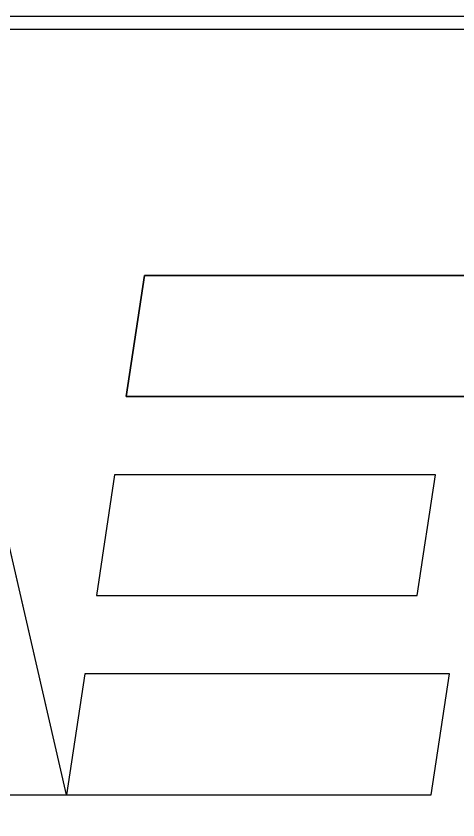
# Model space of a CAD drawing. Extents: x 0 to 841, y 0 to 594.
# Drawn here: x 787.64 to 795.69, y 52.71 to 67.35 of the extents above; entities that cross this region are included whole.
import ezdxf

# ---------------------------------------------------------------- set-up
doc = ezdxf.new("R2010")
doc.units = 0
doc.layers.add('Z-Zz_10_20-Z-P_CadFrame', color=7, linetype='Continuous')
doc.layers.add('Z-Zz_10_20_45-Z-P_CadLogoAecom', color=7, linetype='Continuous')

# ---------------------------------------------------------------- blocks, each defined once
blk = doc.blocks.new('AECOM_LogoColour')
at = {"layer": 'Z-Zz_10_20_45-Z-P_CadLogoAecom'}
for p, q in [((0.81949, 0.25), (0.70401, 0.74997)), ((0.89447, 0.74997), (0.87701, 0.63365)), ((1.24587, 0.74997), (0.89447, 0.74997)), ((0.87701, 0.63365), (1.22841, 0.63365)), ((0.83693, 0.36634), (0.81949, 0.25)), ((1.18835, 0.36634), (0.83693, 0.36634)), ((1.17088, 0.25), (1.18835, 0.36634)), ((0.70058, 0.25), (0.81949, 0.25)), ((0.81949, 0.25), (1.17088, 0.25))]:
    blk.add_line(p, q, dxfattribs=at)
for points in [[(0.70058, 0.25), (0.81949, 0.25), (0.70401, 0.74997), (0.56855, 0.74997), (0.33333, 0.25), (0.45911, 0.25), (0.49989, 0.34743), (0.67991, 0.34743)], [(1.22841, 0.63365), (0.87701, 0.63365), (0.89447, 0.74997), (1.24587, 0.74997)], [(1.18835, 0.36634), (0.83693, 0.36634), (0.81949, 0.25), (1.17088, 0.25)]]:
    blk.add_lwpolyline(points, close=True, dxfattribs=at)
blk.add_lwpolyline([(1.17494, 0.55815), (0.8657, 0.55815), (0.84826, 0.44181), (1.15747, 0.44181), (1.17494, 0.55815)], dxfattribs=at)
at = {"layer": 'Z-Zz_10_20_45-Z-P_CadLogoFrameAecom'}
blk.add_lwpolyline([(2.9645, 0.00002), (0, 0), (0, 1), (2.9645, 0.99998), (2.9645, 0)], dxfattribs=at)
blk = doc.blocks.new('AECOM_TitleBlock_A1v')
at = {"layer": 'Z-Zz_10_20-Z-P_CadFrame'}
blk.add_lwpolyline([(831, 67.102), (731, 67.102)], dxfattribs=at)
at = {"layer": 'Z-Zz_10_20_45-Z-P_CadLogoAecom', "xscale": 18.91000405210697, "yscale": 18.91000405210697}
blk.add_blockref('AECOM_LogoColour', (773.061, 48.438), dxfattribs=at)

msp = doc.modelspace()

# ---------------------------------------------------------------- block references
msp.add_blockref('AECOM_TitleBlock_A1v', (0, 0))

doc.saveas('drawing.dxf')
